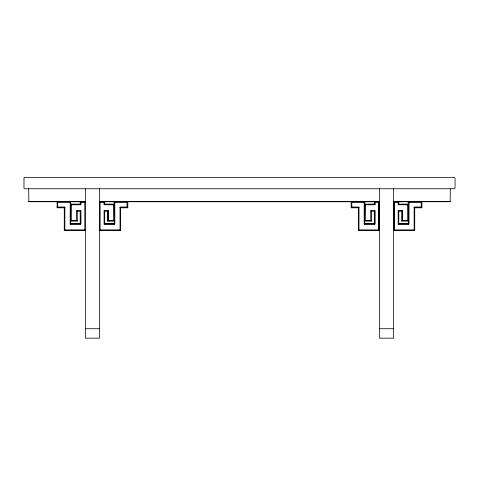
<?xml version="1.0" encoding="UTF-8"?>
<svg xmlns="http://www.w3.org/2000/svg" width="479" height="479" viewBox="0 0 479 479"><rect width="100%" height="100%" fill="white"/><g stroke="black" fill="none" stroke-linecap="round" stroke-linejoin="round"><path stroke-width="0.72" d="M450.326 188.762L450.146 201.731L393.63 201.755L394.223 202.342M57.696 202.342L57.109 201.755L57.109 207.784L57.696 207.197L64.881 207.173L64.851 229.902L84.789 229.902L85.37 230.483L64.27 230.483L64.27 207.784L64.857 207.197M70.174 202.342L70.766 201.755L70.467 223.777M84.777 202.342L85.37 201.755L28.854 201.731L28.674 188.762M80.203 223.477L80.203 211.239L80.783 210.658L80.783 224.058L70.185 224.058L70.766 223.477L80.203 223.477L80.795 224.07L70.15 224.094L70.215 202.306L57.69 202.336L57.69 207.203L64.851 207.203M80.203 204.114L80.203 201.755L80.795 202.342L80.819 204.731L80.203 204.114L70.766 204.114L71.353 204.707L71.347 220.538L70.766 221.118L77.263 221.118L77.263 211.239L76.67 210.646M64.27 230.483L64.857 229.89M104.111 202.342L104.703 201.755L104.703 204.114L104.111 204.707L113.529 204.731L114.14 204.114L104.703 204.114M107.643 221.118L107.643 211.239L108.236 210.646L108.224 220.538L107.643 221.118L114.14 221.118L113.553 220.526L113.559 204.695L104.123 204.695L104.123 202.336L100.123 202.336L100.123 229.902L99.542 230.483L120.636 230.483L120.636 207.784L120.049 207.197L127.186 207.173L127.186 202.366M104.123 210.658L104.703 211.239L104.703 223.477L104.111 224.07L114.756 224.094L114.756 202.366L114.14 201.755L114.439 223.777M127.21 202.342L127.797 201.755L127.797 207.784L120.636 207.784M351.79 202.342L351.203 201.755L351.203 207.784L351.79 207.197M374.297 204.114L374.297 201.755L374.889 202.342L374.913 204.731L374.297 204.114L364.86 204.114L365.447 204.707L374.913 204.731L374.877 202.336L378.877 202.336L378.877 229.902L379.458 230.483L358.364 230.483L358.364 207.784L358.951 207.197L351.814 207.173M374.877 204.695L365.441 204.695L365.441 220.538L364.86 221.118L371.357 221.118L370.764 220.526L370.746 210.628L374.913 210.628L374.913 224.094L374.297 223.477L374.297 211.239L374.877 210.658L374.877 224.058L364.244 224.094L364.244 202.366L364.86 201.755L364.561 223.777M358.364 230.483L358.951 229.89L358.975 207.173M398.205 202.342L398.797 201.755L398.797 204.114L398.205 204.707L407.623 204.731M402.33 210.646L401.737 211.239L401.737 221.118L408.234 221.118L407.647 220.526L407.653 204.695L408.234 204.114L398.797 204.114M408.85 202.366L408.85 224.094L398.181 224.094L398.797 223.477L398.797 211.239L398.217 210.658M401.737 221.118L402.33 220.526M398.181 204.731L398.217 202.336L394.211 202.336L394.211 229.902L393.63 230.483L414.73 230.483L414.73 207.784L414.143 207.197L421.281 207.173L421.891 207.784L421.891 201.755L421.304 202.342L421.281 207.173M28.674 201.455L85.37 201.455M99.542 201.455L379.458 201.455M393.63 201.455L450.326 201.455M114.721 202.336L127.216 202.336L127.216 207.203L120.055 207.203M364.279 202.336L351.784 202.336L351.784 207.203L358.945 207.203M71.347 204.695L80.783 204.695L80.783 202.336L84.789 202.336L84.789 229.902M398.217 204.695L407.653 204.695M71.377 204.731L80.819 204.731M414.149 207.203L421.31 207.203L421.31 202.336L408.815 202.336L408.785 224.028M57.109 207.784L64.27 207.784M351.203 207.784L358.364 207.784M414.73 207.784L421.891 207.784M77.263 211.239L80.203 211.239M104.703 211.239L107.643 211.239M370.764 210.646L371.357 211.239L374.297 211.239M398.797 211.239L401.737 211.239M71.347 220.538L76.682 220.538L76.652 210.628L80.819 210.628L80.819 224.094M108.224 220.538L113.559 220.538M365.441 220.538L370.776 220.538M407.653 220.538L402.318 220.538L402.318 210.658M104.703 223.477L114.14 223.477L114.732 224.07L104.123 224.058L104.087 210.628L108.254 210.628L108.254 220.508M374.297 223.477L364.86 223.477L364.268 224.07L374.877 224.058M398.797 223.477L408.234 223.477L408.826 224.07L398.217 224.058M408.533 223.777L408.234 201.755L408.826 202.342M100.123 229.902L120.055 229.902L120.636 230.483M358.945 229.902L378.877 229.902M394.211 229.902L414.149 229.902L414.119 207.173M85.37 328.72L99.542 328.72M379.458 328.72L393.63 328.72M414.143 229.89L414.73 230.483M127.21 207.197L127.797 207.784M100.129 202.342L99.542 201.755L379.458 201.755L378.871 202.342L378.847 229.872M76.67 220.526L77.263 221.118M402.348 220.508L402.348 210.628L398.181 210.628L398.181 224.094M394.247 202.366L394.247 229.872M393.63 188.762L393.63 338.168L379.458 338.168L379.458 188.762M371.357 211.239L371.357 221.118M364.309 202.306L364.309 224.028M120.025 207.173L120.055 229.902M114.691 202.306L114.691 224.028M99.542 188.762L99.542 338.168L85.37 338.168L85.37 188.762M23.998 177.907L23.95 188.169L24.543 188.762L454.457 188.762L455.05 188.169L455.05 178.134L454.457 177.541L24.543 177.541L23.998 177.907"/></g></svg>
